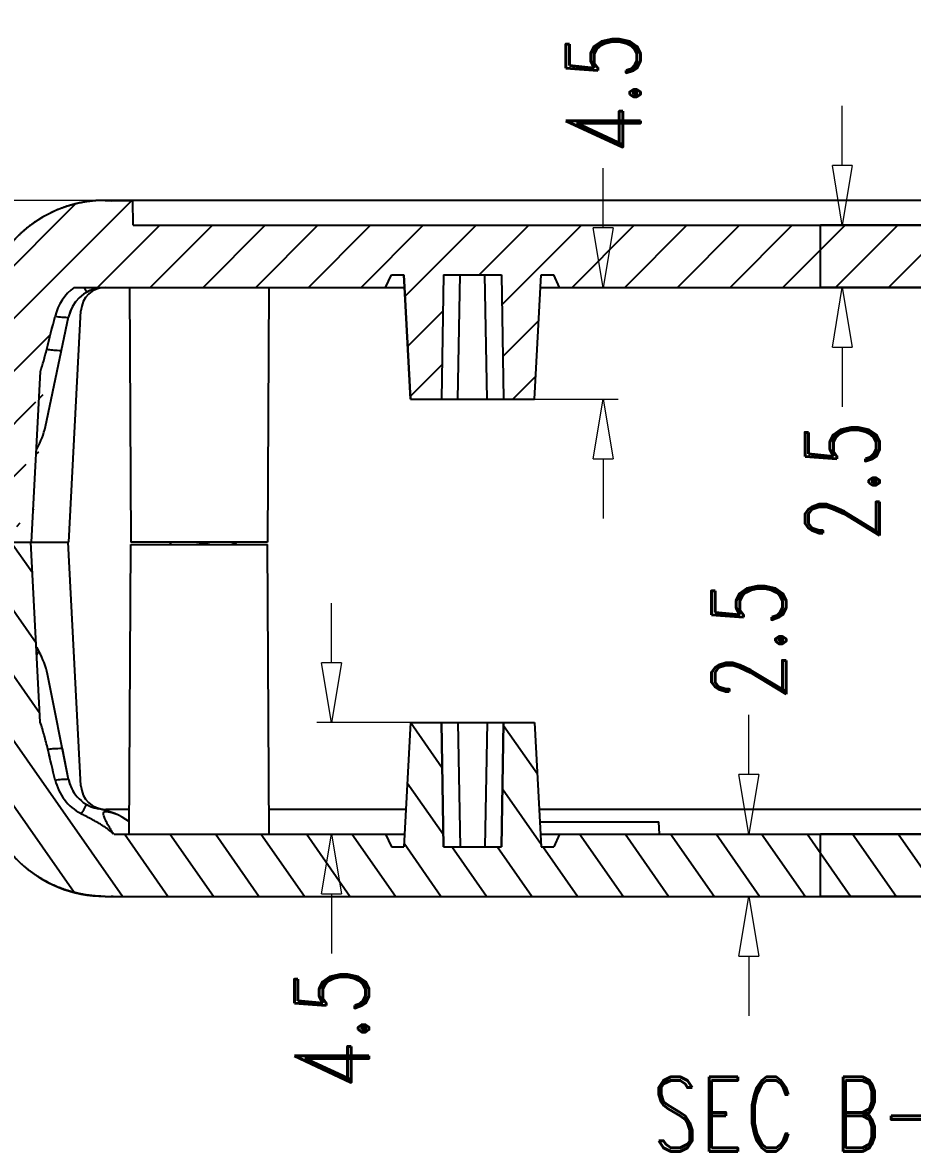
# Model space of a CAD drawing. Header units: millimetres. Extents: x 2827 to 3145, y 1044 to 1251.
# Drawn here: x 2871.92 to 2907.73, y 1092.88 to 1138.29 of the extents above; entities that cross this region are included whole.
import ezdxf
from ezdxf.enums import TextEntityAlignment as Align

# ---------------------------------------------------------------- set-up
doc = ezdxf.new("R2010")
doc.units = ezdxf.units.MM
doc.layers.add('dim', color=82, linetype='Continuous', lineweight=9)
doc.layers.add('hatch', color=56, linetype='Continuous', lineweight=9)
doc.styles.add('ROMAND', font='romand.shx', dxfattribs={"width": 0.75, "bigfont": 'gbcbig.shx'})
doc.dimstyles.new('YanXiu', dxfattribs={"dimtxt": 2.5, "dimasz": 2.2, "dimexe": 1, "dimexo": 0, "dimgap": 0.66, "dimtad": 0, "dimzin": 9, "dimdsep": 46, "dimtxsty": 'ROMAND', "dimblk": 'CLOSEDBLANK', "dimcen": 0, "dimclrd": 3, "dimclre": 3, "dimclrt": 7, "dimazin": 2, "dimtfac": 1, "dimtofl": 0, "dimtmove": 0, "dimatfit": 3, "dimldrblk": 'CLOSEDBLANK', "dimfxl": 1, "dimlwd": 5, "dimlwe": 5, "dimarcsym": 0})

# ---------------------------------------------------------------- blocks, each defined once
blk = doc.blocks.new('_ClosedBlank')
at = {"color": 0, "linetype": 'ByBlock', "lineweight": -2}
for p, q in [((-1, 0.167), (0, 0)), ((-1, 0.167), (-1, -0.167)), ((0, 0), (-1, -0.167))]:
    blk.add_line(p, q, dxfattribs=at)
blk = doc.blocks.new('*D10')
at = {"layer": 'Defpoints', "color": 0}
for p in [(2875.241, 1131.139), (2865.562, 1117.389), (2869.775, 1117.389)]:
    blk.add_point(p, dxfattribs=at)
at = {"layer": 'dim', "color": 3, "lineweight": 5}
for p, q in [((2865.562, 1133.539), (2865.562, 1135.939)), ((2875.241, 1131.139), (2864.962, 1131.139)), ((2869.775, 1117.389), (2864.962, 1117.389)), ((2865.562, 1114.989), (2865.562, 1112.589))]:
    blk.add_line(p, q, dxfattribs=at)
at = {"layer": 'dim', "color": 3, "lineweight": 5, "xscale": 2.4, "yscale": 2.4, "zscale": 2.4}
for p, rotation in [((2865.562, 1131.139), 270), ((2865.562, 1117.389), 90)]:
    blk.add_blockref('_ClosedBlank', p, dxfattribs=dict(at, rotation=rotation))
at = {"layer": 'dim', "color": 7, "insert": (2865.562, 1124.264), "char_height": 3, "attachment_point": 5, "rotation": 90, "style": 'ROMAND'}
blk.add_mtext('13.75', dxfattribs=at)
blk = doc.blocks.new('*D38')
at = {"layer": 'Defpoints', "color": 0}
for p in [(2893.525, 1127.639), (2895.283, 1127.639), (2892.525, 1123.139)]:
    blk.add_point(p, dxfattribs=at)
at = {"layer": 'dim', "color": 3, "lineweight": 5}
for p, q in [((2895.283, 1130.039), (2895.283, 1132.439)), ((2893.525, 1127.639), (2895.883, 1127.639)), ((2892.525, 1123.139), (2895.883, 1123.139)), ((2895.283, 1120.739), (2895.283, 1118.339))]:
    blk.add_line(p, q, dxfattribs=at)
at = {"layer": 'dim', "color": 3, "lineweight": 5, "xscale": 2.4, "yscale": 2.4, "zscale": 2.4}
for p, rotation in [((2895.283, 1127.639), 270), ((2895.283, 1123.139), 90)]:
    blk.add_blockref('_ClosedBlank', p, dxfattribs=dict(at, rotation=rotation))
at = {"layer": 'dim', "color": 7, "insert": (2895.283, 1135.449), "char_height": 3, "attachment_point": 5, "rotation": 90, "style": 'ROMAND'}
blk.add_mtext('4.5', dxfattribs=at)
blk = doc.blocks.new('*D39')
at = {"layer": 'Defpoints', "color": 0}
for p in [(2887.525, 1110.139), (2884.355, 1105.639), (2886.525, 1105.639)]:
    blk.add_point(p, dxfattribs=at)
at = {"layer": 'dim', "color": 3, "lineweight": 5}
for p, q in [((2884.355, 1112.539), (2884.355, 1114.939)), ((2887.525, 1110.139), (2883.755, 1110.139)), ((2886.525, 1105.639), (2883.755, 1105.639)), ((2884.355, 1103.239), (2884.355, 1100.839))]:
    blk.add_line(p, q, dxfattribs=at)
at = {"layer": 'dim', "color": 3, "lineweight": 5, "xscale": 2.4, "yscale": 2.4, "zscale": 2.4}
for p, rotation in [((2884.355, 1110.139), 270), ((2884.355, 1105.639), 90)]:
    blk.add_blockref('_ClosedBlank', p, dxfattribs=dict(at, rotation=rotation))
at = {"layer": 'dim', "color": 7, "insert": (2884.355, 1097.828), "char_height": 3, "attachment_point": 5, "rotation": 90, "style": 'ROMAND'}
blk.add_mtext('4.5', dxfattribs=at)
blk = doc.blocks.new('*D40')
at = {"layer": 'Defpoints', "color": 0}
for p in [(2899.822, 1105.639), (2901.14, 1105.639), (2899.741, 1103.139)]:
    blk.add_point(p, dxfattribs=at)
at = {"layer": 'dim', "color": 3, "lineweight": 5}
for p, q in [((2901.14, 1108.039), (2901.14, 1110.439)), ((2899.822, 1105.639), (2901.74, 1105.639)), ((2899.741, 1103.139), (2901.74, 1103.139)), ((2901.14, 1100.739), (2901.14, 1098.339))]:
    blk.add_line(p, q, dxfattribs=at)
at = {"layer": 'dim', "color": 3, "lineweight": 5, "xscale": 2.4, "yscale": 2.4, "zscale": 2.4}
for p, rotation in [((2901.14, 1105.639), 270), ((2901.14, 1103.139), 90)]:
    blk.add_blockref('_ClosedBlank', p, dxfattribs=dict(at, rotation=rotation))
at = {"layer": 'dim', "color": 7, "insert": (2901.14, 1113.449), "char_height": 3, "attachment_point": 5, "rotation": 90, "style": 'ROMAND'}
blk.add_mtext('2.5', dxfattribs=at)
blk = doc.blocks.new('*D41')
at = {"layer": 'Defpoints', "color": 0}
for p in [(2904.025, 1130.139), (2904.025, 1127.639), (2904.905, 1127.639)]:
    blk.add_point(p, dxfattribs=at)
at = {"layer": 'dim', "color": 3, "lineweight": 5}
for p, q in [((2904.905, 1132.539), (2904.905, 1134.939)), ((2904.025, 1130.139), (2905.504, 1130.139)), ((2904.025, 1127.639), (2905.504, 1127.639)), ((2904.905, 1125.239), (2904.905, 1122.839))]:
    blk.add_line(p, q, dxfattribs=at)
at = {"layer": 'dim', "color": 3, "lineweight": 5, "xscale": 2.4, "yscale": 2.4, "zscale": 2.4}
for p, rotation in [((2904.905, 1130.139), 270), ((2904.905, 1127.639), 90)]:
    blk.add_blockref('_ClosedBlank', p, dxfattribs=dict(at, rotation=rotation))
at = {"layer": 'dim', "color": 7, "insert": (2904.905, 1119.828), "char_height": 3, "attachment_point": 5, "rotation": 90, "style": 'ROMAND'}
blk.add_mtext('2.5', dxfattribs=at)

msp = doc.modelspace()

# ---------------------------------------------------------------- hatches: boundary and pattern name
at = {"linetype": 'Continuous'}
h = msp.add_hatch(dxfattribs=at)
h.set_pattern_fill('DEFAULT__3', color=2, scale=1.5, angle=45, style=0, pattern_type=0)
h.set_pattern_definition([(45, (2541.9395, 1015.2585), (-1.06066, 1.06066), [])])
edge = h.paths.add_edge_path()
edge.add_line((2875.241, 1131.139), (2876.358, 1131.139))
edge.add_line((2876.375, 1130.139), (2876.358, 1131.139))
edge.add_line((2876.375, 1130.139), (2904.025, 1130.139))
edge.add_line((2904.025, 1127.639), (2904.025, 1130.139))
edge.add_line((2893.525, 1127.639), (2904.025, 1127.639))
edge.add_line((2893.525, 1127.639), (2893.292, 1128.139))
edge.add_line((2892.788, 1128.139), (2893.292, 1128.139))
edge.add_line((2892.525, 1123.139), (2892.788, 1128.139))
edge.add_line((2891.275, 1123.139), (2892.525, 1123.139))
edge.add_line((2891.188, 1128.139), (2891.275, 1123.139))
edge.add_line((2888.863, 1128.139), (2891.188, 1128.139))
edge.add_line((2888.863, 1128.139), (2888.775, 1123.139))
edge.add_line((2887.525, 1123.139), (2888.775, 1123.139))
edge.add_line((2887.525, 1123.139), (2887.263, 1128.139))
edge.add_line((2886.759, 1128.139), (2887.263, 1128.139))
edge.add_line((2886.525, 1127.639), (2886.759, 1128.139))
edge.add_line((2873.996, 1127.639), (2886.525, 1127.639))
edge.add_arc((2875.257, 1125.971), 2.091, 127.0893, 166.0248)
edge.add_arc((2279.775, 1274.617), 611.663, 345.855823, 345.983909)
edge.add_spline(control_points=[(2872.638, 1124.249), (2872.684, 1124.391), (2872.773, 1124.684), (2872.855, 1124.992), (2872.895, 1125.15)], knot_values=[0, 0, 0, 0, 0.5, 1, 1, 1, 1], degree=3, periodic=0)
edge.add_line((2872.279, 1117.389), (2872.638, 1124.249))
edge.add_line((2871.586, 1117.389), (2872.279, 1117.389))
edge.add_line((2871.575, 1118.589), (2871.586, 1117.389))
edge.add_line((2871.575, 1118.589), (2870.475, 1118.589))
edge.add_line((2870.475, 1118.589), (2870.465, 1117.389))
edge.add_line((2869.775, 1117.389), (2870.465, 1117.389))
edge.add_line((2869.775, 1117.389), (2870.248, 1126.4))
edge.add_spline(control_points=[(2875.241, 1131.139), (2872.432, 1131.139), (2870.395, 1129.205), (2870.248, 1126.4)], knot_values=[0, 0, 0, 0, 1, 1, 1, 1], weights=[1, 0.816916, 0.816916, 1], degree=3, periodic=0)
edge = h.paths.add_edge_path()
edge.add_line((2904.025, 1127.639), (2904.025, 1130.139))
edge.add_line((2904.025, 1127.639), (2904.025, 1130.139))
edge = h.paths.add_edge_path()
edge.add_line((2932.81, 1131.139), (2931.693, 1131.139))
edge.add_spline(control_points=[(2937.803, 1126.4), (2937.656, 1129.205), (2935.619, 1131.139), (2932.81, 1131.139)], knot_values=[0, 0, 0, 0, 1, 1, 1, 1], weights=[1, 0.816916, 0.816916, 1], degree=3, periodic=0)
edge.add_line((2938.275, 1117.389), (2937.803, 1126.4))
edge.add_line((2938.275, 1117.389), (2937.586, 1117.389))
edge.add_line((2937.575, 1118.589), (2937.586, 1117.389))
edge.add_line((2937.575, 1118.589), (2936.475, 1118.589))
edge.add_line((2936.475, 1118.589), (2936.465, 1117.389))
edge.add_line((2936.465, 1117.389), (2935.772, 1117.389))
edge.add_line((2935.772, 1117.389), (2935.476, 1123.042))
edge.add_spline(control_points=[(2934.857, 1125.112), (2934.919, 1124.848), (2935.049, 1124.343), (2935.253, 1123.654), (2935.4, 1123.238), (2935.476, 1123.042)], knot_values=[0, 0, 0, 0, 0.333333, 0.666667, 1, 1, 1, 1], degree=3, periodic=0)
edge.add_spline(control_points=[(2934.542, 1126.442), (2934.577, 1126.294), (2934.647, 1125.998), (2934.752, 1125.554), (2934.822, 1125.26), (2934.857, 1125.112)], knot_values=[0, 0, 0, 0, 0.333333, 0.666667, 1, 1, 1, 1], degree=3, periodic=0)
edge.add_arc((2932.799, 1126.033), 1.79, 13.2096, 61.4792)
edge.add_arc((2930.752, 1122.248), 6.093, 61.5554, 62.212)
edge.add_line((2933.592, 1127.639), (2932.525, 1127.639))
edge.add_line((2932.525, 1127.639), (2932.292, 1128.139))
edge.add_line((2932.292, 1128.139), (2931.832, 1128.139))
edge.add_line((2931.775, 1117.389), (2931.832, 1128.139))
edge.add_line((2931.775, 1117.389), (2930.275, 1117.389))
edge.add_line((2930.088, 1128.139), (2930.275, 1117.389))
edge.add_line((2930.088, 1128.139), (2927.963, 1128.139))
edge.add_line((2927.963, 1128.139), (2927.775, 1117.389))
edge.add_line((2927.775, 1117.389), (2926.275, 1117.389))
edge.add_line((2926.275, 1117.389), (2926.219, 1128.139))
edge.add_line((2926.219, 1128.139), (2925.759, 1128.139))
edge.add_line((2925.525, 1127.639), (2925.759, 1128.139))
edge.add_line((2925.525, 1127.639), (2904.025, 1127.639))
edge.add_line((2904.025, 1127.639), (2904.025, 1130.139))
edge.add_line((2931.675, 1130.139), (2904.025, 1130.139))
edge.add_line((2931.675, 1130.139), (2931.693, 1131.139))
h = msp.add_hatch(dxfattribs=at)
h.set_pattern_fill('DEFAULT__2', color=2, scale=1.5, angle=125, style=0, pattern_type=0)
h.set_pattern_definition([(125, (2541.9395, 1015.2585), (-1.228728, -0.8603647), [])])
edge = h.paths.add_edge_path()
edge.add_line((2871.425, 1117.389), (2872.253, 1117.389))
edge.add_line((2872.633, 1110.142), (2872.253, 1117.389))
edge.add_spline(control_points=[(2872.937, 1109.057), (2872.89, 1109.251), (2872.793, 1109.625), (2872.688, 1109.974), (2872.633, 1110.142)], knot_values=[0, 0, 0, 0, 0.5, 1, 1, 1, 1], degree=3, periodic=0)
edge.add_spline(control_points=[(2873.23, 1107.821), (2873.197, 1107.959), (2873.132, 1108.234), (2873.034, 1108.646), (2872.969, 1108.921), (2872.937, 1109.057)], knot_values=[0, 0, 0, 0, 0.333333, 0.666667, 1, 1, 1, 1], degree=3, periodic=0)
edge.add_arc((2875.253, 1108.296), 2.078, 193.2375, 241.7476)
edge.add_spline(control_points=[(2875.608, 1105.639), (2875.547, 1105.692), (2875.423, 1105.792), (2875.239, 1105.921), (2875.053, 1106.039), (2874.861, 1106.151), (2874.664, 1106.258), (2874.466, 1106.362), (2874.335, 1106.431), (2874.269, 1106.466)], knot_values=[0, 0, 0, 0, 0.142857, 0.285714, 0.428571, 0.571429, 0.714286, 0.857143, 1, 1, 1, 1], degree=3, periodic=0)
edge.add_line((2875.608, 1105.639), (2886.525, 1105.639))
edge.add_line((2886.525, 1105.639), (2886.759, 1105.139))
edge.add_line((2886.759, 1105.139), (2887.263, 1105.139))
edge.add_line((2887.525, 1110.139), (2887.263, 1105.139))
edge.add_line((2887.525, 1110.139), (2888.775, 1110.139))
edge.add_line((2888.863, 1105.139), (2888.775, 1110.139))
edge.add_line((2888.863, 1105.139), (2891.188, 1105.139))
edge.add_line((2891.188, 1105.139), (2891.275, 1110.139))
edge.add_line((2891.275, 1110.139), (2892.525, 1110.139))
edge.add_line((2892.525, 1110.139), (2892.788, 1105.139))
edge.add_line((2892.788, 1105.139), (2893.292, 1105.139))
edge.add_line((2893.525, 1105.639), (2893.292, 1105.139))
edge.add_line((2893.525, 1105.639), (2904.025, 1105.639))
edge.add_line((2904.025, 1103.139), (2904.025, 1105.639))
edge.add_line((2875.241, 1103.139), (2904.025, 1103.139))
edge.add_spline(control_points=[(2875.241, 1103.139), (2872.432, 1103.139), (2870.395, 1105.072), (2870.248, 1107.877)], knot_values=[0, 0, 0, 0, 1, 1, 1, 1], weights=[1, 0.816916, 0.816916, 1], degree=3, periodic=0)
edge.add_line((2870.248, 1107.877), (2869.775, 1116.889))
edge.add_line((2869.775, 1116.889), (2870.625, 1116.889))
edge.add_line((2870.625, 1116.889), (2870.639, 1118.389))
edge.add_line((2871.417, 1118.389), (2870.639, 1118.389))
edge.add_line((2871.425, 1117.389), (2871.417, 1118.389))
edge = h.paths.add_edge_path()
edge.add_line((2904.025, 1103.139), (2904.025, 1105.639))
edge.add_line((2904.025, 1103.139), (2904.025, 1105.639))
edge = h.paths.add_edge_path()
edge.add_line((2936.625, 1117.389), (2935.798, 1117.389))
edge.add_line((2936.625, 1117.389), (2936.634, 1118.389))
edge.add_line((2937.412, 1118.389), (2936.634, 1118.389))
edge.add_line((2937.425, 1116.889), (2937.412, 1118.389))
edge.add_line((2938.275, 1116.889), (2937.425, 1116.889))
edge.add_line((2937.803, 1107.877), (2938.275, 1116.889))
edge.add_spline(control_points=[(2932.81, 1103.139), (2935.619, 1103.139), (2937.656, 1105.072), (2937.803, 1107.877)], knot_values=[0, 0, 0, 0, 1, 1, 1, 1], weights=[1, 0.816916, 0.816916, 1], degree=3, periodic=0)
edge.add_line((2932.81, 1103.139), (2931.925, 1103.139))
edge.add_line((2931.925, 1103.139), (2931.925, 1103.639))
edge.add_line((2931.925, 1103.639), (2930.625, 1104.939))
edge.add_line((2930.625, 1117.289), (2930.625, 1104.939))
edge.add_line((2931.775, 1117.289), (2930.625, 1117.289))
edge.add_line((2931.775, 1117.289), (2931.837, 1105.492))
edge.add_line((2931.839, 1105.492), (2931.839, 1105.139))
edge.add_line((2932.292, 1105.139), (2931.839, 1105.139))
edge.add_line((2932.806, 1106.24), (2932.292, 1105.139))
edge.add_spline(control_points=[(2933.653, 1106.672), (2933.547, 1106.614), (2933.339, 1106.511), (2933.067, 1106.378), (2932.89, 1106.286), (2932.806, 1106.24)], knot_values=[0, 0, 0, 0, 0.333333, 0.666667, 1, 1, 1, 1], degree=3, periodic=0)
edge.add_arc((2932.8, 1108.239), 1.783, 298.5703, 347.4709)
edge.add_spline(control_points=[(2934.541, 1107.852), (2934.572, 1107.99), (2934.634, 1108.266), (2934.727, 1108.679), (2934.788, 1108.954), (2934.819, 1109.092)], knot_values=[0, 0, 0, 0, 0.333333, 0.666667, 1, 1, 1, 1], degree=3, periodic=0)
edge.add_spline(control_points=[(2935.48, 1111.325), (2935.396, 1111.118), (2935.237, 1110.675), (2935.019, 1109.931), (2934.884, 1109.381), (2934.819, 1109.092)], knot_values=[0, 0, 0, 0, 0.333333, 0.666667, 1, 1, 1, 1], degree=3, periodic=0)
edge.add_line((2935.48, 1111.325), (2935.798, 1117.389))
edge = h.paths.add_edge_path()
edge.add_line((2926.125, 1103.139), (2904.025, 1103.139))
edge.add_line((2904.025, 1103.139), (2904.025, 1105.639))
edge.add_line((2910.541, 1105.639), (2904.025, 1105.639))
edge.add_line((2910.567, 1106.139), (2910.541, 1105.639))
edge.add_line((2910.567, 1106.139), (2912.111, 1106.139))
edge.add_spline(control_points=[(2914.94, 1106.139), (2914.862, 1106.065), (2914.711, 1105.924), (2914.5, 1105.733), (2914.302, 1105.561), (2914.117, 1105.41), (2913.942, 1105.285), (2913.773, 1105.19), (2913.611, 1105.138), (2913.453, 1105.135), (2913.289, 1105.185), (2913.118, 1105.279), (2912.941, 1105.405), (2912.754, 1105.556), (2912.555, 1105.729), (2912.342, 1105.923), (2912.19, 1106.065), (2912.111, 1106.139)], knot_values=[0, 0, 0, 0, 0.066667, 0.133333, 0.2, 0.266667, 0.333333, 0.4, 0.466667, 0.533333, 0.6, 0.666667, 0.733333, 0.8, 0.866667, 0.933333, 1, 1, 1, 1], degree=3, periodic=0)
edge.add_line((2914.94, 1106.139), (2916.484, 1106.139))
edge.add_line((2916.51, 1105.639), (2916.484, 1106.139))
edge.add_line((2925.525, 1105.639), (2916.51, 1105.639))
edge.add_line((2925.525, 1105.639), (2925.759, 1105.139))
edge.add_line((2926.212, 1105.139), (2925.759, 1105.139))
edge.add_line((2926.275, 1117.289), (2926.212, 1105.139))
edge.add_line((2927.425, 1117.289), (2926.275, 1117.289))
edge.add_line((2927.425, 1117.289), (2927.425, 1104.939))
edge.add_line((2926.125, 1103.639), (2927.425, 1104.939))
edge.add_line((2926.125, 1103.139), (2926.125, 1103.639))

# ---------------------------------------------------------------- linework, layer by layer
at = {"color": 7, "linetype": 'Continuous'}
for p, q in [((2932.81, 1131.139), (2875.241, 1131.139)), ((2875.241, 1131.139), (2876.358, 1131.139)), ((2876.375, 1130.139), (2876.358, 1131.139)), ((2876.375, 1130.139), (2876.358, 1131.139)), ((2876.375, 1130.139), (2931.675, 1130.139)), ((2876.375, 1130.139), (2904.025, 1130.139)), ((2931.675, 1130.139), (2904.025, 1130.139)), ((2904.025, 1127.639), (2904.025, 1130.139)), ((2904.025, 1127.639), (2904.025, 1130.139)), ((2904.025, 1127.639), (2904.025, 1130.139)), ((2904.025, 1127.639), (2904.025, 1130.139)), ((2886.525, 1127.639), (2886.759, 1128.139)), ((2886.525, 1127.639), (2886.759, 1128.139)), ((2886.759, 1128.139), (2887.263, 1128.139)), ((2886.759, 1128.139), (2887.263, 1128.139)), ((2887.263, 1128.139), (2887.525, 1123.139)), ((2887.525, 1123.139), (2887.263, 1128.139)), ((2888.863, 1128.139), (2888.775, 1123.139)), ((2888.863, 1128.139), (2888.775, 1123.139)), ((2888.863, 1128.139), (2891.188, 1128.139)), ((2888.863, 1128.139), (2891.188, 1128.139)), ((2889.44, 1123.139), (2889.527, 1128.139)), ((2890.611, 1123.139), (2890.524, 1128.139)), ((2891.188, 1128.139), (2891.275, 1123.139)), ((2891.188, 1128.139), (2891.275, 1123.139)), ((2892.525, 1123.139), (2892.788, 1128.139)), ((2892.525, 1123.139), (2892.788, 1128.139)), ((2892.788, 1128.139), (2893.292, 1128.139)), ((2892.788, 1128.139), (2893.292, 1128.139)), ((2893.525, 1127.639), (2893.292, 1128.139)), ((2893.525, 1127.639), (2893.292, 1128.139)), ((2873.996, 1127.639), (2887.29, 1127.639)), ((2873.996, 1127.639), (2886.525, 1127.639)), ((2876.222, 1127.639), (2876.275, 1117.389)), ((2881.829, 1127.639), (2881.775, 1117.389)), ((2892.761, 1127.639), (2926.222, 1127.639)), ((2893.525, 1127.639), (2904.025, 1127.639)), ((2925.525, 1127.639), (2904.025, 1127.639)), ((2873.781, 1117.389), (2874.268, 1126.691)), ((2872.838, 1122.038), (2873.774, 1126.45)), ((2872.279, 1117.389), (2872.638, 1124.249)), ((2872.279, 1117.389), (2872.638, 1124.249)), ((2887.525, 1123.139), (2892.525, 1123.139)), ((2887.525, 1123.139), (2888.775, 1123.139)), ((2891.275, 1123.139), (2892.525, 1123.139)), ((2872.501, 1121.161), (2872.474, 1121.113)), ((2871.425, 1117.389), (2873.781, 1117.389)), ((2871.425, 1117.389), (2872.253, 1117.389)), ((2871.586, 1117.389), (2872.279, 1117.389)), ((2872.633, 1110.142), (2872.253, 1117.389)), ((2872.633, 1110.142), (2872.253, 1117.389)), ((2874.268, 1107.586), (2873.755, 1117.389)), ((2876.214, 1105.639), (2876.275, 1117.289)), ((2881.775, 1117.389), (2876.275, 1117.389)), ((2876.275, 1117.289), (2881.775, 1117.289)), ((2877.875, 1117.289), (2877.875, 1117.389)), ((2877.875, 1117.389), (2877.875, 1117.289)), ((2880.417, 1117.289), (2880.49, 1117.332)), ((2881.836, 1105.639), (2881.775, 1117.289)), ((2872.474, 1113.164), (2872.578, 1112.985)), ((2873.77, 1107.844), (2872.921, 1112.075)), ((2887.525, 1110.139), (2887.263, 1105.139)), ((2887.525, 1110.139), (2887.263, 1105.139)), ((2887.525, 1110.139), (2892.525, 1110.139)), ((2887.525, 1110.139), (2888.775, 1110.139)), ((2888.775, 1110.139), (2888.863, 1105.139)), ((2888.863, 1105.139), (2888.775, 1110.139)), ((2889.44, 1110.139), (2889.527, 1105.139)), ((2890.611, 1110.139), (2890.524, 1105.139)), ((2891.275, 1110.139), (2891.188, 1105.139)), ((2891.188, 1105.139), (2891.275, 1110.139)), ((2891.275, 1110.139), (2892.525, 1110.139)), ((2892.525, 1110.139), (2892.788, 1105.139)), ((2892.525, 1110.139), (2892.788, 1105.139)), ((2873.77, 1107.844), (2873.521, 1109.086)), ((2876.22, 1106.639), (2875.267, 1106.639)), ((2887.342, 1106.639), (2881.831, 1106.639)), ((2915.342, 1106.639), (2892.709, 1106.639)), ((2892.735, 1106.139), (2897.525, 1106.139)), ((2897.552, 1105.639), (2897.525, 1106.139)), ((2875.567, 1105.639), (2875.533, 1105.7)), ((2875.608, 1105.639), (2887.29, 1105.639)), ((2875.608, 1105.639), (2886.525, 1105.639)), ((2886.525, 1105.639), (2886.759, 1105.139)), ((2886.525, 1105.639), (2886.759, 1105.139)), ((2892.761, 1105.639), (2910.541, 1105.639)), ((2893.525, 1105.639), (2893.292, 1105.139)), ((2893.525, 1105.639), (2893.292, 1105.139)), ((2893.525, 1105.639), (2904.025, 1105.639)), ((2910.541, 1105.639), (2904.025, 1105.639)), ((2904.025, 1103.139), (2904.025, 1105.639)), ((2904.025, 1103.139), (2904.025, 1105.639)), ((2904.025, 1103.139), (2904.025, 1105.639)), ((2904.025, 1103.139), (2904.025, 1105.639)), ((2886.759, 1105.139), (2887.263, 1105.139)), ((2886.759, 1105.139), (2887.263, 1105.139)), ((2888.863, 1105.139), (2891.188, 1105.139)), ((2888.863, 1105.139), (2891.188, 1105.139)), ((2892.788, 1105.139), (2893.292, 1105.139)), ((2892.788, 1105.139), (2893.292, 1105.139)), ((2875.241, 1103.139), (2932.81, 1103.139)), ((2875.241, 1103.139), (2904.025, 1103.139)), ((2926.125, 1103.139), (2904.025, 1103.139))]:
    msp.add_line(p, q, dxfattribs=at)
for centre, radius, start, end in [((2875.241, 1126.139), 5, 90.0029, 177.004), ((2875.635, 1130.689), 0.45, 89.9965, 109.9972), ((2875.257, 1125.971), 2.091, 127.0893, 166.0248), ((2875.257, 1125.971), 2.091, 127.0893, 166.0248), ((2875.241, 1126.139), 1.5, 99.8492, 168.022), ((2875.267, 1126.639), 1, 90, 177), ((2875.241, 1126.139), 1.5, 99.8492, 119.0009), ((2874.471, 1130.572), 3, 279.8492, 282.0702), ((2875.241, 1126.139), 1.5, 155.7506, 168.022), ((2279.775, 1274.617), 611.663, 345.855823, 345.983909), ((2869.903, 1122.661), 3, 329.9995, 348.0274), ((2869.903, 1122.661), 3, 329.9995, 348.0274), ((2879.885, 1118.851), 1.607, 283.5032, 283.8636), ((2869.979, 1111.485), 3, 11.3506, 30), ((2869.979, 1111.485), 3, 11.3506, 30), ((2875.241, 1108.139), 5, 183, 270), ((2875.253, 1108.296), 2.078, 193.2375, 241.7476), ((2875.253, 1108.296), 2.078, 193.2375, 241.7476), ((2875.241, 1108.139), 1.5, 191.351, 260.1508), ((2875.241, 1108.139), 1.5, 191.351, 216.1861), ((2875.267, 1107.639), 1, 183, 270), ((2875.241, 1108.139), 1.5, 240.9704, 260.1508), ((2874.471, 1103.705), 3, 54.404, 80.1508), ((2928.864, 1135.37), 61.029, 208.90591, 209.08916), ((2875.635, 1103.589), 0.45, 250.0028, 270.0035)]:
    msp.add_arc(centre, radius, start, end, dxfattribs=at)
for centre, major_axis, ratio, start_param, end_param in [((2877.773, 1159.774), (12.154, 57.319), 0.051201, -2.208485, -2.179761), ((2877.67, 1073.173), (12.04, -59.978), 0.04904, 2.176784, 2.202278)]:
    msp.add_ellipse(centre, major_axis=major_axis, ratio=ratio, start_param=start_param, end_param=end_param, dxfattribs=at)
for points, start_tangent, end_tangent in [([(2875.241, 1131.139), (2875.187, 1131.138), (2875.133, 1131.138), (2875.079, 1131.136), (2875.024, 1131.134), (2874.969, 1131.131), (2874.914, 1131.128), (2874.859, 1131.124), (2874.804, 1131.12), (2874.749, 1131.114), (2874.693, 1131.109), (2874.637, 1131.102), (2874.581, 1131.095), (2874.525, 1131.087), (2874.469, 1131.079), (2874.413, 1131.07), (2874.357, 1131.06), (2874.301, 1131.05), (2874.244, 1131.038), (2874.188, 1131.027), (2874.131, 1131.014), (2874.075, 1131.001), (2874.018, 1130.987), (2873.961, 1130.972), (2873.905, 1130.957), (2873.848, 1130.941), (2873.792, 1130.924), (2873.735, 1130.907), (2873.679, 1130.889), (2873.623, 1130.87), (2873.566, 1130.85), (2873.51, 1130.83), (2873.454, 1130.809), (2873.398, 1130.787), (2873.342, 1130.764), (2873.287, 1130.741), (2873.231, 1130.717), (2873.176, 1130.692), (2873.121, 1130.667), (2873.066, 1130.641), (2873.011, 1130.614), (2872.957, 1130.587), (2872.903, 1130.558), (2872.849, 1130.529), (2872.795, 1130.5), (2872.742, 1130.469), (2872.689, 1130.438), (2872.636, 1130.406), (2872.583, 1130.374), (2872.531, 1130.341), (2872.479, 1130.307), (2872.428, 1130.272), (2872.377, 1130.237), (2872.326, 1130.201), (2872.276, 1130.165), (2872.226, 1130.128), (2872.177, 1130.09), (2872.128, 1130.052), (2872.08, 1130.013), (2872.032, 1129.973), (2871.984, 1129.933), (2871.937, 1129.892), (2871.891, 1129.85), (2871.845, 1129.808), (2871.799, 1129.766), (2871.754, 1129.722), (2871.71, 1129.679), (2871.666, 1129.634), (2871.623, 1129.59), (2871.58, 1129.544), (2871.538, 1129.498), (2871.496, 1129.452), (2871.455, 1129.405), (2871.415, 1129.358), (2871.375, 1129.31), (2871.336, 1129.262), (2871.298, 1129.213), (2871.26, 1129.164), (2871.223, 1129.115), (2871.186, 1129.065), (2871.151, 1129.014), (2871.115, 1128.964), (2871.081, 1128.913), (2871.047, 1128.861), (2871.014, 1128.81), (2870.982, 1128.757), (2870.95, 1128.705), (2870.919, 1128.652), (2870.888, 1128.6), (2870.859, 1128.546), (2870.83, 1128.493), (2870.802, 1128.439), (2870.774, 1128.385), (2870.747, 1128.331), (2870.721, 1128.277), (2870.696, 1128.222), (2870.671, 1128.167), (2870.647, 1128.113), (2870.624, 1128.058), (2870.601, 1128.002), (2870.579, 1127.947), (2870.558, 1127.892), (2870.538, 1127.836), (2870.518, 1127.781), (2870.499, 1127.725), (2870.481, 1127.669), (2870.463, 1127.614), (2870.447, 1127.558), (2870.43, 1127.502), (2870.415, 1127.446), (2870.4, 1127.391), (2870.386, 1127.335), (2870.373, 1127.279), (2870.36, 1127.223), (2870.348, 1127.168), (2870.337, 1127.112), (2870.326, 1127.057), (2870.316, 1127.001), (2870.307, 1126.946), (2870.298, 1126.891), (2870.29, 1126.836), (2870.282, 1126.781), (2870.276, 1126.726), (2870.269, 1126.671), (2870.264, 1126.617), (2870.259, 1126.562), (2870.255, 1126.508), (2870.251, 1126.454), (2870.248, 1126.4)], (-1, 0), (-0.052336, -0.99863)), ([(2874.376, 1127.639), (2874.472, 1127.494), (2874.514, 1127.451)], (0.53707, -0.843538), (0.874688, 0.484687)), ([(2873.228, 1126.475), (2873.501, 1126.443)], (0.989371, -0.145415), (0.998036, -0.06265)), ([(2873.501, 1126.443), (2873.701, 1126.432), (2873.774, 1126.45)], (0.998036, -0.06265), (0.207434, 0.978249)), ([(2872.638, 1124.249), (2872.771, 1124.688), (2872.895, 1125.15)], (0.30612, 0.951993), (0.244337, 0.96969)), ([(2872.638, 1124.249), (2872.771, 1124.688), (2872.895, 1125.15)], (0.30612, 0.951993), (0.244337, 0.96969)), ([(2872.895, 1125.148), (2873.119, 1125.121)], (0.988727, -0.149729), (0.997372, -0.072449)), ([(2873.119, 1125.121), (2873.392, 1125.099), (2873.491, 1125.117)], (0.997372, -0.072449), (0.207434, 0.978249)), ([(2872.501, 1121.161), (2872.494, 1121.165), (2872.478, 1121.186)], (-0.528974, -0.848638), (-0.567672, 0.823255)), ([(2879.507, 1117.388), (2879.371, 1117.364), (2879.133, 1117.324), (2878.923, 1117.289)], (-0.98368, -0.179925), (-0.986381, -0.164475)), ([(2880.27, 1117.291), (2880.416, 1117.33), (2880.481, 1117.354)], (0.970863, 0.239634), (0.860943, 0.508702)), ([(2880.481, 1117.354), (2880.502, 1117.37)], (0.860943, 0.508702), (0.732502, 0.680765)), ([(2880.491, 1117.331), (2880.502, 1117.34), (2880.524, 1117.374)], (0.806738, 0.59091), (0.167501, 0.985872)), ([(2880.502, 1117.37), (2880.517, 1117.387)], (0.732502, 0.680765), (0.554081, 0.832463)), ([(2872.49, 1112.851), (2872.552, 1112.962), (2872.578, 1112.985)], (0.476945, 0.878933), (0.526931, -0.849908)), ([(2872.937, 1109.057), (2872.791, 1109.619), (2872.633, 1110.142)], (-0.231795, 0.972765), (-0.311872, 0.950124)), ([(2872.937, 1109.057), (2872.791, 1109.619), (2872.633, 1110.142)], (-0.231795, 0.972765), (-0.311872, 0.950124)), ([(2872.936, 1109.06), (2873.137, 1109.082)], (0.990239, 0.139378), (0.99801, 0.063061)), ([(2873.23, 1107.821), (2873.132, 1108.234), (2873.034, 1108.646), (2872.937, 1109.057)], (-0.229998, 0.973191), (-0.231829, 0.972757)), ([(2873.137, 1109.082), (2873.42, 1109.103), (2873.521, 1109.086)], (0.99801, 0.063061), (0.196812, -0.980441)), ([(2875.241, 1103.139), (2875.187, 1103.139), (2875.133, 1103.14), (2875.079, 1103.141), (2875.024, 1103.143), (2874.969, 1103.146), (2874.914, 1103.149), (2874.859, 1103.153), (2874.804, 1103.158), (2874.749, 1103.163), (2874.693, 1103.169), (2874.637, 1103.175), (2874.581, 1103.182), (2874.525, 1103.19), (2874.469, 1103.199), (2874.413, 1103.208), (2874.357, 1103.218), (2874.301, 1103.228), (2874.244, 1103.239), (2874.188, 1103.251), (2874.131, 1103.263), (2874.075, 1103.277), (2874.018, 1103.291), (2873.961, 1103.305), (2873.905, 1103.321), (2873.848, 1103.337), (2873.792, 1103.353), (2873.735, 1103.371), (2873.679, 1103.389), (2873.623, 1103.408), (2873.566, 1103.427), (2873.51, 1103.448), (2873.454, 1103.469), (2873.398, 1103.491), (2873.342, 1103.513), (2873.287, 1103.536), (2873.231, 1103.56), (2873.176, 1103.585), (2873.121, 1103.61), (2873.066, 1103.637), (2873.011, 1103.663), (2872.957, 1103.691), (2872.903, 1103.719), (2872.849, 1103.748), (2872.795, 1103.778), (2872.742, 1103.808), (2872.689, 1103.839), (2872.636, 1103.871), (2872.583, 1103.904), (2872.531, 1103.937), (2872.479, 1103.971), (2872.428, 1104.005), (2872.377, 1104.04), (2872.326, 1104.076), (2872.276, 1104.113), (2872.226, 1104.15), (2872.177, 1104.187), (2872.128, 1104.226), (2872.08, 1104.265), (2872.032, 1104.305), (2871.984, 1104.345), (2871.937, 1104.386), (2871.891, 1104.427), (2871.845, 1104.469), (2871.799, 1104.512), (2871.754, 1104.555), (2871.71, 1104.599), (2871.666, 1104.643), (2871.623, 1104.688), (2871.58, 1104.733), (2871.538, 1104.779), (2871.496, 1104.825), (2871.455, 1104.872), (2871.415, 1104.92), (2871.375, 1104.967), (2871.336, 1105.016), (2871.298, 1105.064), (2871.26, 1105.113), (2871.223, 1105.163), (2871.186, 1105.213), (2871.151, 1105.263), (2871.115, 1105.314), (2871.081, 1105.365), (2871.047, 1105.416), (2871.014, 1105.468), (2870.982, 1105.52), (2870.95, 1105.572), (2870.919, 1105.625), (2870.888, 1105.678), (2870.859, 1105.731), (2870.83, 1105.785), (2870.802, 1105.838), (2870.774, 1105.892), (2870.747, 1105.946), (2870.721, 1106.001), (2870.696, 1106.055), (2870.671, 1106.11), (2870.647, 1106.165), (2870.624, 1106.22), (2870.601, 1106.275), (2870.579, 1106.33), (2870.558, 1106.386), (2870.538, 1106.441), (2870.518, 1106.497), (2870.499, 1106.552), (2870.481, 1106.608), (2870.463, 1106.664), (2870.447, 1106.72), (2870.43, 1106.775), (2870.415, 1106.831), (2870.4, 1106.887), (2870.386, 1106.943), (2870.373, 1106.998), (2870.36, 1107.054), (2870.348, 1107.11), (2870.337, 1107.165), (2870.326, 1107.221), (2870.316, 1107.276), (2870.307, 1107.331), (2870.298, 1107.387), (2870.29, 1107.442), (2870.282, 1107.497), (2870.276, 1107.552), (2870.269, 1107.606), (2870.264, 1107.661), (2870.259, 1107.715), (2870.255, 1107.769), (2870.251, 1107.823), (2870.248, 1107.877)], (-1, 0), (-0.052336, 0.99863)), ([(2873.23, 1107.821), (2873.499, 1107.851)], (0.990373, 0.138422), (0.998594, 0.053014)), ([(2873.499, 1107.851), (2873.699, 1107.861), (2873.77, 1107.844)], (0.998594, 0.053014), (0.196812, -0.980441)), ([(2874.302, 1106.52), (2874.451, 1106.754), (2874.513, 1106.827)], (0.601004, 0.799246), (0.874373, -0.485255)), ([(2874.266, 1106.468), (2874.302, 1106.52)], (0.558428, 0.829553), (0.601004, 0.799246)), ([(2875.608, 1105.639), (2875.423, 1105.788), (2875.239, 1105.919), (2875.052, 1106.038), (2874.86, 1106.15), (2874.664, 1106.257), (2874.466, 1106.362), (2874.269, 1106.466)], (-0.755335, 0.655339), (-0.881426, 0.472322)), ([(2875.608, 1105.639), (2875.423, 1105.788), (2875.239, 1105.919), (2875.052, 1106.038), (2874.86, 1106.15), (2874.664, 1106.257), (2874.466, 1106.362), (2874.269, 1106.466)], (-0.755335, 0.655339), (-0.881426, 0.472322)), ([(2875.245, 1106.24), (2875.186, 1106.385), (2875.17, 1106.477), (2875.188, 1106.527), (2875.23, 1106.549), (2875.285, 1106.554), (2875.346, 1106.549), (2875.409, 1106.538), (2875.477, 1106.522), (2875.549, 1106.501), (2875.628, 1106.472), (2875.714, 1106.436)], (-0.422618, 0.906308), (0.910268, -0.414019)), ([(2875.439, 1105.87), (2875.328, 1106.074), (2875.245, 1106.24)], (-0.482842, 0.875708), (-0.422618, 0.906308))]:
    msp.add_spline(points, degree=3, dxfattribs=dict(at, start_tangent=start_tangent, end_tangent=end_tangent))

# ---------------------------------------------------------------- texts
at = {"layer": 'hatch', "color": 6, "style": 'ROMAND', "width": 0.75}
msp.add_text('SEC B-B', height=3, dxfattribs=at).set_placement((2904.025, 1094.38), align=Align.MIDDLE)

# ---------------------------------------------------------------- dimensions: what is measured, and where the dimension line sits
at = {"layer": 'dim'}
for base, p1, p2, picture, middle in [((2895.283, 1127.639), (2892.525, 1123.139), (2893.525, 1127.639), '*D38', (2895.283, 1135.449)), ((2865.562, 1117.389), (2875.241, 1131.139), (2869.775, 1117.389), '*D10', (2865.562, 1124.264)), ((2904.905, 1127.639), (2904.025, 1130.139), (2904.025, 1127.639), '*D41', (2904.905, 1119.828)), ((2901.14, 1105.639), (2899.741, 1103.139), (2899.822, 1105.639), '*D40', (2901.14, 1113.449)), ((2884.355, 1105.639), (2887.525, 1110.139), (2886.525, 1105.639), '*D39', (2884.355, 1097.828))]:
    dim = msp.add_linear_dim(base=base, p1=p1, p2=p2, angle=90, dimstyle='YanXiu', override={"dimtxt": 3, "dimasz": 2.4, "dimexe": 0.5997, "dimgap": 0.5997, "dimzin": 8}, dxfattribs=at)
    dim.commit()
    dim.dimension.update_dxf_attribs({"geometry": picture, "text_midpoint": middle})

doc.saveas('drawing.dxf')
